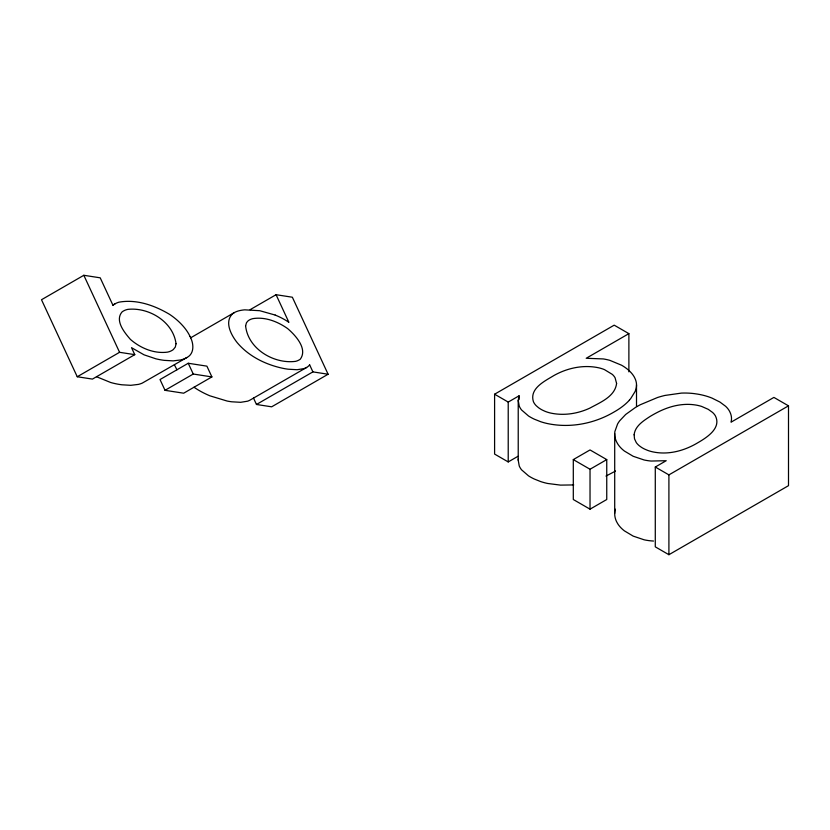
<?xml version="1.0" encoding="UTF-8"?>
<svg xmlns="http://www.w3.org/2000/svg" width="830" height="830" viewBox="0 0 830 830"><rect width="100%" height="100%" fill="white"/><g stroke="black" fill="none" stroke-linecap="round" stroke-linejoin="round"><path stroke-width="1.25" d="M573.727 484.928L560.499 485.114L547.686 483.475A46.055 26.591 0 0 1 540.724 481.597L534.302 479.035A52.529 30.326 0 0 1 528.492 475.839L521.562 469.822A36.582 21.123 0 0 1 519.217 465.869L518.221 460.214L518.221 400.351L519.072 395.806L508.219 402.073L494.597 394.209L494.597 454.072L508.219 461.937L517.982 456.303M518.221 460.214L518.356 458.731M615.331 509.164L614.895 511.29A50.62 29.226 0 0 0 615.756 519.694A52.197 30.129 0 0 0 616.617 521.738L617.707 523.699A47.403 27.369 0 0 0 624.378 530.847L633.176 536.107L644.07 539.78A35.431 20.46 0 0 0 651.093 540.87L653.511 541.046M96.539 376.727L110.66 382.495A49.613 28.645 0 0 0 121.834 384.788L130.829 385.317L138.382 384.394A18.634 10.759 0 0 0 142.21 383.138L186.812 357.574C194.76 353.642 193.774 343.205 190.039 336.534M190.07 336.524A94.859 54.77 0 0 0 181.843 324.738A97.867 56.502 0 0 0 169.642 314.404C154.691 305.461 136.566 298.997 119.022 302.162A14.878 8.591 0 0 0 115.993 303.324L115.08 303.801A17.409 10.053 0 0 0 112.963 305.305L100.212 277.822L83.83 275.29L41.5 299.734L77.242 376.747L92.441 379.092L134.771 354.649L131.524 347.666L144.067 354.835L155.905 358.819A49.302 28.459 0 0 0 164.164 360.345L173.159 360.874L180.712 359.95A18.634 10.759 0 0 0 184.54 358.705L186.812 357.574M112.859 305.087L115.08 303.801M77.242 376.747L119.572 352.304L134.771 354.649M190.62 337.841L234.268 312.63A15.739 9.088 0 0 1 238.801 310.835A21.207 12.243 0 0 1 244.777 309.839L259.759 310.711L275.218 315.068M250.079 309.704L276.068 294.702L292.357 297.223L328.099 374.237L271.659 406.814L256.46 404.469L253.513 398.099M188.244 363.26L160.024 379.549L165.025 390.318L183.669 393.202L211.899 376.913L206.898 366.144L188.244 363.26L193.245 374.029L211.899 376.913M165.025 390.318L193.245 374.029M309.611 364.837A15.127 8.736 0 0 1 306.623 367.462L250.152 400.039A12.554 7.252 0 0 1 247.527 401.201L240.679 402.311L231.726 401.793A50.931 29.403 0 0 1 227.14 401.046L209.928 395.827A87.472 50.495 0 0 1 194.013 387.237M256.46 404.469L312.9 371.882L328.099 374.237M494.597 394.209L614.19 325.163L628.881 333.639L628.881 371.85M628.881 333.639L586.208 358.27L603.306 358.934A38.834 22.42 0 0 1 609.863 360.355L621.618 365.242A51.844 29.932 0 0 1 634.037 376.581L634.815 378.086A43.274 24.983 0 0 1 636.247 387.849A53.597 30.949 0 0 1 635.023 391.636L630.707 398.576A77.18 44.561 0 0 1 629.368 400.143M573.302 459.602L590.026 449.943L606.751 459.602L606.751 499.515L590.026 509.164L573.302 499.515L573.302 459.602L590.026 469.251L606.751 459.602M655.285 467.02L666.21 460.712L651.093 461.044A35.431 20.46 0 0 1 644.07 459.965L633.176 456.282L624.378 451.032A47.403 27.369 0 0 1 617.707 443.884L616.617 441.913A52.197 30.129 0 0 1 615.756 439.869A50.62 29.226 0 0 1 614.895 431.465L617.593 423.974A65.01 37.526 0 0 1 619.74 420.737L625.675 414.471L635.375 407.509A106.157 61.285 0 0 1 640.283 404.739L657.547 397.497A76.879 44.384 0 0 1 664.872 395.454L681.42 393.098A45.308 26.155 0 0 1 694.036 393.596L697.542 394.105A48.233 27.847 0 0 1 711.964 398.078L719.952 402.073L725.576 406.254A37.755 21.798 0 0 1 729.653 411.473L730.276 412.832A41.023 23.686 0 0 1 731.033 422.19L773.902 397.414L788.5 405.839L788.5 485.664L668.907 554.71L655.285 546.846L655.285 467.02L668.907 474.885L788.5 405.839M605.973 476.078L614.356 471.689A82.585 47.684 0 0 0 615.476 470.983M176.935 369.786L174.414 364.837M309.642 364.837L312.9 371.882M276.068 294.702L288.892 322.331A70.737 40.846 0 0 0 275.207 315.078M83.83 275.29L119.572 352.304M518.221 400.351L519.217 406.005A36.582 21.123 0 0 0 521.562 409.958L528.492 415.975A52.529 30.326 0 0 0 534.302 419.171L540.724 421.723A46.055 26.591 0 0 0 547.686 423.611C570.376 428.332 594.519 423.632 614.356 411.825A82.585 47.684 0 0 0 629.441 400.164M668.907 474.885L668.907 554.71M636.506 384.84L636.506 406.493M614.708 433.582L614.708 513.407M590.026 469.251L590.026 509.164M519.072 395.806L519.072 399.635M508.219 402.073L508.219 461.937M306.602 367.451A12.554 7.252 0 0 1 303.967 368.613L297.119 369.724L288.166 369.205A50.931 29.403 0 0 1 283.58 368.458C266.077 364.858 248.907 356.526 237.245 342.697C231.28 335.258 224.11 322.102 232.462 313.896A15.49 8.943 0 0 1 234.268 312.63M634.12 434.764L634.525 438.863L636.268 442.546A27.452 15.843 0 0 0 639.359 445.814L641.403 447.297A31.654 18.27 0 0 0 645.045 449.289L647.68 450.389A27.649 15.967 0 0 0 653.428 451.997C668.648 455.079 684.418 450.732 697.542 442.909C706.558 437.68 721.685 428.259 715.387 415.861A28.044 16.185 0 0 0 712.524 412.406L708.229 409.325L701.641 406.43A27.172 15.687 0 0 0 695.706 405.019C682.136 402.778 668.306 406.524 656.364 412.915A115.36 66.608 0 0 0 650.077 416.463C643.406 420.831 635.043 426.049 634.12 434.764M245.607 325.796C247.89 348.787 273.724 364.183 295.49 361.361A11.112 6.412 0 0 0 297.783 360.614L299.142 359.94A13.093 7.563 0 0 0 300.294 359.183C307.92 348.797 295.48 335.299 287.637 328.587C277.728 321.573 265.185 316.655 252.911 318.627A10.686 6.173 0 0 0 249.996 319.664L249.353 319.996A12.533 7.231 0 0 0 248.004 320.93L246.5 322.683L245.607 325.796M616.597 383.429C615.02 396.636 600.132 402.436 589.912 408.09C577.784 413.734 563.861 415.913 550.705 413.07A27.39 15.812 0 0 1 544.988 411.286L542.405 410.093A32.495 18.758 0 0 1 538.473 407.655L536.284 405.777A27.183 15.697 0 0 1 533.41 401.658C529.208 388.419 544.895 381.032 554.004 375.482C567.44 367.949 583.521 364.515 598.71 367.804A27.39 15.812 0 0 1 604.427 369.599L612.333 374.403A26.985 15.583 0 0 1 615.061 377.733L616.597 383.429M176.043 343.776L175.306 347.075L173.283 349.565A14.214 8.207 0 0 1 171.893 350.509L170.513 351.194A11.558 6.671 0 0 1 167.37 352.148C154.007 353.881 140.394 348.102 130.435 339.418C124.49 332.591 114.602 320.608 122.041 311.945A14.214 8.207 0 0 1 123.431 311.011L124.811 310.316A11.558 6.671 0 0 1 127.955 309.362C149.016 307.1 173.242 321.781 176.043 343.776"/></g></svg>
